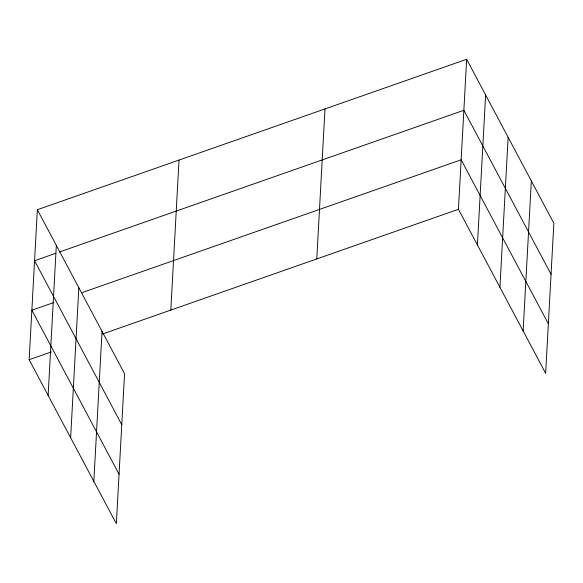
<?xml version="1.0" encoding="UTF-8"?>
<svg xmlns="http://www.w3.org/2000/svg" width="583" height="583" viewBox="0 0 583 583"><rect width="100%" height="100%" fill="white"/><g stroke="black" fill="none" stroke-linecap="round" stroke-linejoin="round"><path stroke-width="0.87" d="M37.356 209.712L124.558 373.703L116.345 523.716L29.15 359.718L37.356 209.712L466.655 59.284L553.85 223.282L545.644 373.288L458.442 209.297L466.655 59.284M48.127 395.405L56.332 245.399M70.638 437.753L78.843 287.74M93.834 481.376L102.04 331.363M170.819 310.083L179.025 160.07M316.78 258.932L324.986 108.926M477.419 244.984L485.624 94.971M499.93 287.324L508.143 137.311M523.126 330.947L531.339 180.934M55.902 253.241L34.565 260.718L121.767 424.708M59.313 252.045L463.864 110.289L551.059 274.28M53.191 302.745L31.861 310.214L119.056 474.212M81.358 292.87L461.153 159.793L548.348 323.784M29.15 359.718L51.34 351.943M102.542 334.001L458.442 209.297"/></g></svg>
